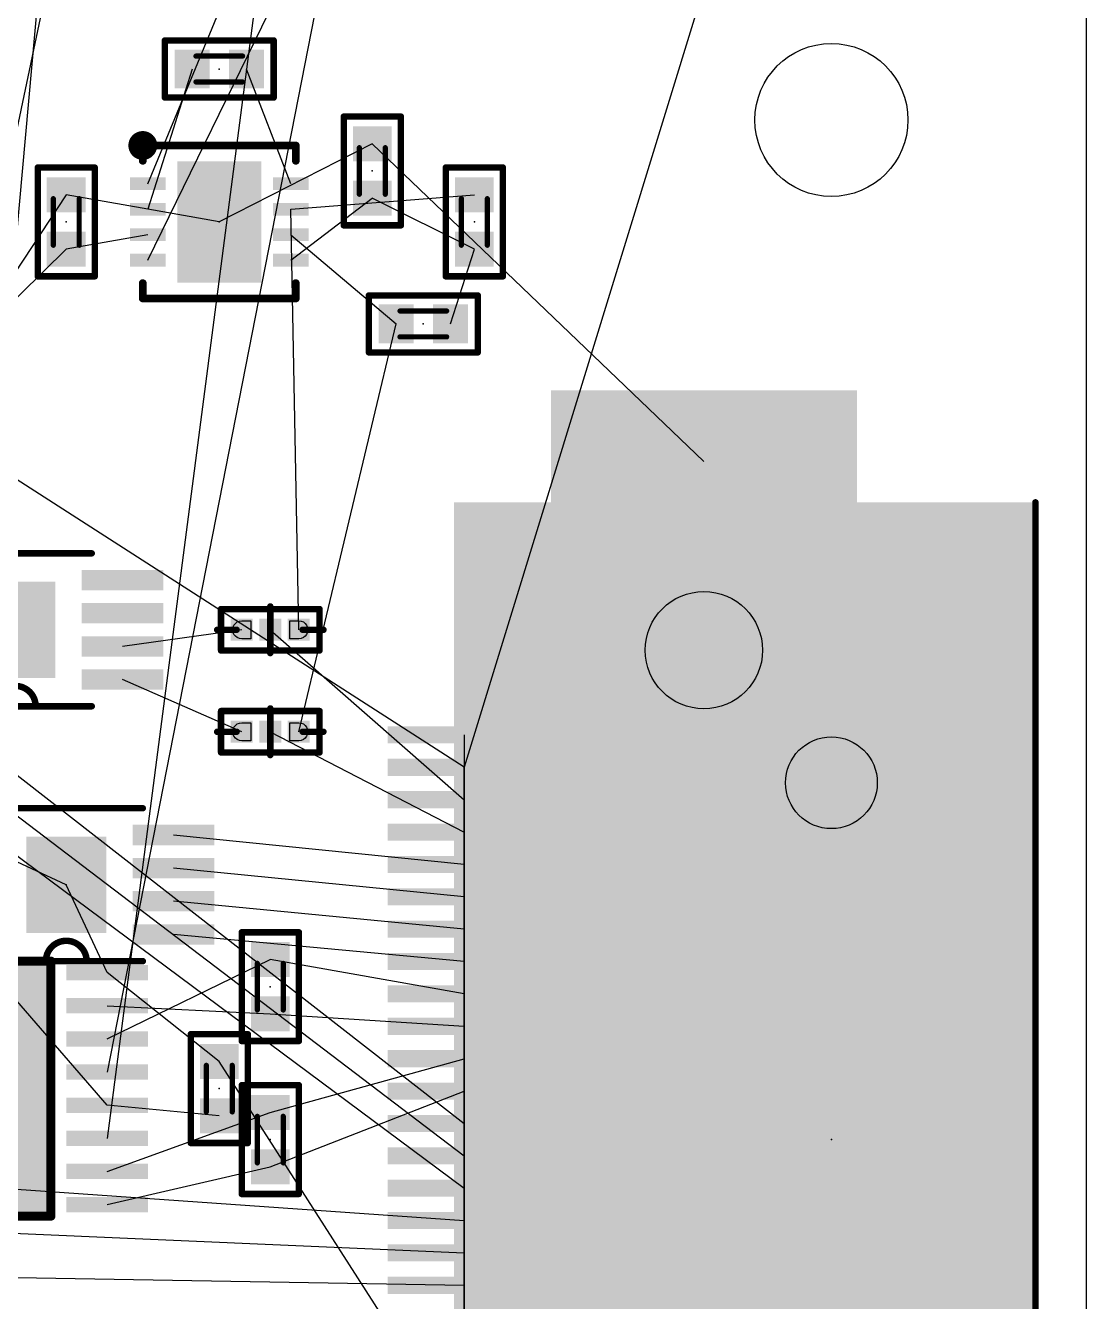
# Model space of a CAD drawing. Extents: x -180 to 275, y -75 to 92.
# Drawn here: x 254.2 to 275, y 1.83 to 26.85 of the extents above; entities that cross this region are included whole.
import ezdxf

# ---------------------------------------------------------------- set-up
doc = ezdxf.new("R2010")
doc.units = 0
for name, color, linetype in [('1', 12, 'CONTINUOUS'), ('16', 132, 'CONTINUOUS'), ('19', 53, 'CONTINUOUS'), ('20', 31, 'CONTINUOUS'), ('21', 253, 'CONTINUOUS'), ('22', 253, 'CONTINUOUS'), ('23', 53, 'CONTINUOUS'), ('24', 53, 'CONTINUOUS'), ('39', 12, 'CONTINUOUS'), ('51', 253, 'CONTINUOUS')]:
    doc.layers.add(name, color=color, linetype=linetype)

# ---------------------------------------------------------------- blocks, each defined once
blk = doc.blocks.new('RECT')
blk.add_solid([(-0.5, -0.5), (0.5, -0.5), (-0.5, 0.5), (0.5, 0.5)])

msp = doc.modelspace()

# ---------------------------------------------------------------- linework, layer by layer
at = {"layer": '19'}
for p, q in [((187.54, 60), (262.8, 4.0475)), ((190.08, 60), (262.8, 4.6825)), ((192.62, 60), (262.8, 5.3175)), ((258.81, 47.62), (251.9, 14.675)), ((256.27, 47.62), (252.9, 10.325)), ((261.35, 47.62), (255.8, 5.025)), ((263.89, 47.62), (255.8, 6.325)), ((256.6, 22.25), (268.97, 47.62)), ((256.6, 23.75), (266.43, 47.62)), ((268.97, 32.38), (262.8, 12.3025)), ((262.8, 12.3025), (238.65, 27.846)), ((257.4666, 26), (256.6, 23.25)), ((259.4, 23.75), (258.5334, 26)), ((261, 24.5334), (258, 23)), ((267.5, 18.3), (261, 24.5334)), ((255, 23.5334), (251, 17.4666)), ((256.6, 23.25), (255, 23.5334)), ((259.4, 23.25), (263, 23.5334)), ((259.4, 22.25), (261, 23.4666)), ((263, 22.4666), (261, 23.4666)), ((258, 23), (256.6, 23.25)), ((259.5588, 15), (259.4, 23.25)), ((256.6, 22.75), (255, 22.4666)), ((259.4, 22.75), (261.4666, 21)), ((255, 22.4666), (251, 18.5334)), ((262.5334, 21), (263, 22.4666)), ((259.5588, 13), (261.4666, 21)), ((97.5701, 15), (262.8, 3.4125)), ((258.4412, 15), (256.1, 14.675)), ((259, 15), (262.8, 11.6675)), ((258.4412, 13), (256.1, 14.025)), ((259, 13), (262.8, 11.0325)), ((262.8, 12.9375), (262.8, -2.9375)), ((262.8, -2.3025), (262.8, 12.3025)), ((255, 10), (252.9, 10.975)), ((262.8, 10.3975), (257.1, 10.975)), ((262.8, 9.7625), (257.1, 10.325)), ((97.5701, 10), (262.8, 2.7775)), ((255.8, 8.275), (255, 10)), ((262.8, 9.1275), (257.1, 9.675)), ((255.8, 5.675), (252.9, 9.025)), ((262.8, 8.4925), (257.1, 9.025)), ((255.8, 6.975), (259, 8.5334)), ((262.8, 7.8575), (259, 8.5334)), ((258, 6.5334), (255.8, 8.275)), ((255.8, 7.625), (259, 7.4666)), ((259, 7.4666), (262.8, 7.2225)), ((267.5, -8.3), (258, 6.5334)), ((259, 5.5334), (262.8, 6.5875)), ((259, 4.4666), (262.8, 5.9525)), ((258, 5.4666), (255.8, 5.675)), ((255.8, 4.375), (259, 5.5334)), ((97.5701, 5), (262.8, 2.1425)), ((255.8, 3.725), (259, 4.4666))]:
    msp.add_line(p, q, dxfattribs=at)
at = {"layer": '20'}
msp.add_line((275, -60), (275, 70), dxfattribs=at)
for centre, radius in [((270, 25), 1.5), ((267.5, 14.6), 1.15), ((270, 12), 0.9)]:
    msp.add_circle(centre, radius, dxfattribs=at)
at = {"layer": '21'}
for points, const_width in [([(256.9332, 26.5588), (259.0668, 26.5588)], 0.127), ([(256.9332, 25.4412), (256.9332, 26.5588)], 0.127), ([(259.0668, 26.5588), (259.0668, 25.4412)], 0.127), ([(259.0668, 25.4412), (256.9332, 25.4412)], 0.127), ([(260.4412, 22.9332), (260.4412, 25.0668)], 0.127), ([(260.4412, 25.0668), (261.5588, 25.0668)], 0.127), ([(261.5588, 25.0668), (261.5588, 22.9332)], 0.127), ([(256.5, 24.2), (256.5, 24.5)], 0.1524), ([(256.5, 24.5), (259.5, 24.5)], 0.1524), ([(259.5, 24.5), (259.5, 24.2)], 0.1524), ([(254.4412, 21.9332), (254.4412, 24.0668)], 0.127), ([(254.4412, 24.0668), (255.5588, 24.0668)], 0.127), ([(255.5588, 24.0668), (255.5588, 21.9332)], 0.127), ([(262.4412, 21.9332), (262.4412, 24.0668)], 0.127), ([(262.4412, 24.0668), (263.5588, 24.0668)], 0.127), ([(263.5588, 24.0668), (263.5588, 21.9332)], 0.127), ([(261.5588, 22.9332), (260.4412, 22.9332)], 0.127), ([(255.5588, 21.9332), (254.4412, 21.9332)], 0.127), ([(256.5, 21.5), (256.5, 21.8)], 0.1524), ([(259.5, 21.8), (259.5, 21.5)], 0.1524), ([(263.5588, 21.9332), (262.4412, 21.9332)], 0.127), ([(259.5, 21.5), (256.5, 21.5)], 0.1524), ([(260.9332, 20.4412), (260.9332, 21.5588)], 0.127), ([(260.9332, 21.5588), (263.0668, 21.5588)], 0.127), ([(263.0668, 21.5588), (263.0668, 20.4412)], 0.127), ([(263.0668, 20.4412), (260.9332, 20.4412)], 0.127), ([(274, -7.5), (274, 17.5)], 0.127), ([(258.0348, 15.4064), (259.9652, 15.4064)], 0.127), ([(258.0348, 14.5936), (258.0348, 15.4064)], 0.127), ([(259.9652, 15.4064), (259.9652, 14.5936)], 0.127), ([(259.9652, 14.5936), (258.0348, 14.5936)], 0.127), ([(258.0348, 13.4064), (259.9652, 13.4064)], 0.127), ([(258.0348, 12.5936), (258.0348, 13.4064)], 0.127), ([(259.9652, 13.4064), (259.9652, 12.5936)], 0.127), ([(259.9652, 12.5936), (258.0348, 12.5936)], 0.127), ([(258.4412, 6.9332), (258.4412, 9.0668)], 0.127), ([(258.4412, 9.0668), (259.5588, 9.0668)], 0.127), ([(259.5588, 9.0668), (259.5588, 6.9332)], 0.127), ([(251.3, 8.5), (254.7, 8.5)], 0.1778), ([(254.7, 8.5), (254.7, 3.5)], 0.1778), ([(257.4412, 4.9332), (257.4412, 7.0668)], 0.127), ([(257.4412, 7.0668), (258.5588, 7.0668)], 0.127), ([(258.5588, 7.0668), (258.5588, 4.9332)], 0.127), ([(259.5588, 6.9332), (258.4412, 6.9332)], 0.127), ([(258.4412, 3.9332), (258.4412, 6.0668)], 0.127), ([(258.4412, 6.0668), (259.5588, 6.0668)], 0.127), ([(259.5588, 6.0668), (259.5588, 3.9332)], 0.127), ([(258.5588, 4.9332), (257.4412, 4.9332)], 0.127), ([(259.5588, 3.9332), (258.4412, 3.9332)], 0.127), ([(254.7, 3.5), (253.8, 3.5)], 0.1778)]:
    msp.add_lwpolyline(points, dxfattribs=dict(at, const_width=const_width))
for points, const_width in [([(256.9332, 26.5906, 1), (256.9332, 26.5271)], 0.0635), ([(256.9649, 26.5588, 1), (256.9015, 26.5588)], 0.0635), ([(259.0985, 26.5588, 1), (259.0351, 26.5588)], 0.0635), ([(259.0668, 26.5271, 1), (259.0668, 26.5906)], 0.0635), ([(256.9332, 25.473, 1), (256.9332, 25.4095)], 0.0635), ([(256.9015, 25.4412, 1), (256.9649, 25.4412)], 0.0635), ([(259.0351, 25.4412, 1), (259.0985, 25.4412)], 0.0635), ([(259.0668, 25.4095, 1), (259.0668, 25.473)], 0.0635), ([(260.473, 25.0668, 1), (260.4095, 25.0668)], 0.0635), ([(260.4412, 25.0985, 1), (260.4412, 25.0351)], 0.0635), ([(261.5906, 25.0668, 1), (261.5271, 25.0668)], 0.0635), ([(261.5588, 25.0351, 1), (261.5588, 25.0985)], 0.0635), ([(256.5, 24.3586, 1), (256.5, 24.6414, 1), (256.5, 24.3586)], 0.2828), ([(256.5381, 24.5, 1), (256.4619, 24.5)], 0.0762), ([(256.5, 24.5381, 1), (256.5, 24.4619)], 0.0762), ([(259.5381, 24.5, 1), (259.4619, 24.5)], 0.0762), ([(259.5, 24.4619, 1), (259.5, 24.5381)], 0.0762), ([(254.4729, 24.0668, 1), (254.4095, 24.0668)], 0.0635), ([(254.4412, 24.0985, 1), (254.4412, 24.0351)], 0.0635), ([(255.5906, 24.0668, 1), (255.5271, 24.0668)], 0.0635), ([(255.5588, 24.0351, 1), (255.5588, 24.0985)], 0.0635), ([(256.4619, 24.2, 1), (256.5381, 24.2)], 0.0762), ([(259.4619, 24.2, 1), (259.5381, 24.2)], 0.0762), ([(262.473, 24.0668, 1), (262.4095, 24.0668)], 0.0635), ([(262.4412, 24.0985, 1), (262.4412, 24.0351)], 0.0635), ([(263.5906, 24.0668, 1), (263.5271, 24.0668)], 0.0635), ([(263.5588, 24.0351, 1), (263.5588, 24.0985)], 0.0635), ([(260.4412, 22.9649, 1), (260.4412, 22.9015)], 0.0635), ([(260.4095, 22.9332, 1), (260.473, 22.9332)], 0.0635), ([(261.5271, 22.9332, 1), (261.5906, 22.9332)], 0.0635), ([(261.5588, 22.9015, 1), (261.5588, 22.9649)], 0.0635), ([(254.4412, 21.9649, 1), (254.4412, 21.9015)], 0.0635), ([(254.4095, 21.9332, 1), (254.4729, 21.9332)], 0.0635), ([(255.5271, 21.9332, 1), (255.5906, 21.9332)], 0.0635), ([(255.5588, 21.9015, 1), (255.5588, 21.9649)], 0.0635), ([(256.5381, 21.8, 1), (256.4619, 21.8)], 0.0762), ([(259.5381, 21.8, 1), (259.4619, 21.8)], 0.0762), ([(262.4412, 21.9649, 1), (262.4412, 21.9015)], 0.0635), ([(262.4095, 21.9332, 1), (262.473, 21.9332)], 0.0635), ([(263.5271, 21.9332, 1), (263.5906, 21.9332)], 0.0635), ([(263.5588, 21.9015, 1), (263.5588, 21.9649)], 0.0635), ([(256.5, 21.5381, 1), (256.5, 21.4619)], 0.0762), ([(256.4619, 21.5, 1), (256.5381, 21.5)], 0.0762), ([(259.4619, 21.5, 1), (259.5381, 21.5)], 0.0762), ([(259.5, 21.4619, 1), (259.5, 21.5381)], 0.0762), ([(260.9332, 21.5906, 1), (260.9332, 21.5271)], 0.0635), ([(260.9649, 21.5588, 1), (260.9015, 21.5588)], 0.0635), ([(263.0985, 21.5588, 1), (263.0351, 21.5588)], 0.0635), ([(263.0668, 21.5271, 1), (263.0668, 21.5906)], 0.0635), ([(260.9332, 20.473, 1), (260.9332, 20.4095)], 0.0635), ([(260.9015, 20.4412, 1), (260.9649, 20.4412)], 0.0635), ([(263.0351, 20.4412, 1), (263.0985, 20.4412)], 0.0635), ([(263.0668, 20.4095, 1), (263.0668, 20.473)], 0.0635), ([(274.0317, 17.5, 1), (273.9683, 17.5)], 0.0635), ([(258.0348, 15.4382, 1), (258.0348, 15.3747)], 0.0635), ([(258.0666, 15.4064, 1), (258.0031, 15.4064)], 0.0635), ([(259.997, 15.4064, 1), (259.9335, 15.4064)], 0.0635), ([(259.9652, 15.3747, 1), (259.9652, 15.4382)], 0.0635), ([(258.0348, 14.6254, 1), (258.0348, 14.5618)], 0.0635), ([(258.0031, 14.5936, 1), (258.0666, 14.5936)], 0.0635), ([(259.9335, 14.5936, 1), (259.997, 14.5936)], 0.0635), ([(259.9652, 14.5618, 1), (259.9652, 14.6254)], 0.0635), ([(258.0348, 13.4382, 1), (258.0348, 13.3747)], 0.0635), ([(258.0666, 13.4064, 1), (258.0031, 13.4064)], 0.0635), ([(259.997, 13.4064, 1), (259.9335, 13.4064)], 0.0635), ([(259.9652, 13.3747, 1), (259.9652, 13.4382)], 0.0635), ([(258.0348, 12.6254, 1), (258.0348, 12.5618)], 0.0635), ([(258.0031, 12.5936, 1), (258.0666, 12.5936)], 0.0635), ([(259.9335, 12.5936, 1), (259.997, 12.5936)], 0.0635), ([(259.9652, 12.5618, 1), (259.9652, 12.6254)], 0.0635), ([(258.473, 9.0668, 1), (258.4095, 9.0668)], 0.0635), ([(258.4412, 9.0986, 1), (258.4412, 9.0351)], 0.0635), ([(259.5906, 9.0668, 1), (259.5271, 9.0668)], 0.0635), ([(259.5588, 9.0351, 1), (259.5588, 9.0986)], 0.0635), ([(254.7445, 8.5, 1), (254.6556, 8.5)], 0.0889), ([(254.7, 8.4556, 1), (254.7, 8.5444)], 0.0889), ([(257.4412, 7.0986, 1), (257.4412, 7.0351)], 0.0635), ([(257.473, 7.0668, 1), (257.4095, 7.0668)], 0.0635), ([(258.5906, 7.0668, 1), (258.5271, 7.0668)], 0.0635), ([(258.5588, 7.0351, 1), (258.5588, 7.0986)], 0.0635), ([(258.4412, 6.9649, 1), (258.4412, 6.9015)], 0.0635), ([(258.4095, 6.9332, 1), (258.473, 6.9332)], 0.0635), ([(259.5271, 6.9332, 1), (259.5906, 6.9332)], 0.0635), ([(259.5588, 6.9015, 1), (259.5588, 6.9649)], 0.0635), ([(258.4412, 6.0986, 1), (258.4412, 6.0351)], 0.0635), ([(258.473, 6.0668, 1), (258.4095, 6.0668)], 0.0635), ([(259.5906, 6.0668, 1), (259.5271, 6.0668)], 0.0635), ([(259.5588, 6.0351, 1), (259.5588, 6.0986)], 0.0635), ([(257.4412, 4.9649, 1), (257.4412, 4.9015)], 0.0635), ([(257.4095, 4.9332, 1), (257.473, 4.9332)], 0.0635), ([(258.5271, 4.9332, 1), (258.5906, 4.9332)], 0.0635), ([(258.5588, 4.9015, 1), (258.5588, 4.9649)], 0.0635), ([(258.4412, 3.965, 1), (258.4412, 3.9015)], 0.0635), ([(258.4095, 3.9332, 1), (258.473, 3.9332)], 0.0635), ([(259.5271, 3.9332, 1), (259.5906, 3.9332)], 0.0635), ([(259.5588, 3.9015, 1), (259.5588, 3.965)], 0.0635), ([(254.6556, 3.5, 1), (254.7445, 3.5)], 0.0889), ([(254.7, 3.4556, 1), (254.7, 3.5444)], 0.0889)]:
    msp.add_lwpolyline(points, format="xyb", dxfattribs=dict(at, const_width=const_width))
at = {"layer": '22', "const_width": 0.127}
for points in [[(252.5, 16.5), (255.5, 16.5)], [(253.6, 13.5), (254.4, 13.5)], [(254.4, 13.5), (255.5, 13.5)], [(253.5, 11.5), (256.5, 11.5)], [(253.5, 8.5), (254.6, 8.5)], [(254.6, 8.5), (255.4, 8.5)], [(255.4, 8.5), (256.5, 8.5)]]:
    msp.add_lwpolyline(points, dxfattribs=at)
at = {"layer": '22'}
for points, const_width in [([(255.5, 16.4683, 1), (255.5, 16.5317)], 0.0635), ([(254.4, 13.5, 1), (253.6, 13.5)], 0.127), ([(254.4, 13.5318, 1), (254.4, 13.4682)], 0.0635), ([(254.3683, 13.5, 1), (254.4317, 13.5)], 0.0635), ([(254.4, 13.4682, 1), (254.4, 13.5318)], 0.0635), ([(255.5, 13.4682, 1), (255.5, 13.5318)], 0.0635), ([(256.5, 11.4682, 1), (256.5, 11.5318)], 0.0635), ([(255.4, 8.5, 1), (254.6, 8.5)], 0.127), ([(254.6, 8.5318, 1), (254.6, 8.4682)], 0.0635), ([(254.5683, 8.5, 1), (254.6318, 8.5)], 0.0635), ([(254.6, 8.4682, 1), (254.6, 8.5318)], 0.0635), ([(255.4, 8.5318, 1), (255.4, 8.4682)], 0.0635), ([(255.3683, 8.5, 1), (255.4317, 8.5)], 0.0635), ([(255.4, 8.4682, 1), (255.4, 8.5318)], 0.0635), ([(256.5, 8.4682, 1), (256.5, 8.5318)], 0.0635)]:
    msp.add_lwpolyline(points, format="xyb", dxfattribs=dict(at, const_width=const_width))
at = {"layer": '23'}
for p in [(258, 26), (261, 24), (255, 23), (258, 23), (263, 23), (262, 21), (259, 15), (259, 13), (259, 8), (258, 6), (259, 5), (270, 5)]:
    msp.add_point(p, dxfattribs=at)
at = {"layer": '24'}
msp.add_point((255, 10), dxfattribs=at)
at = {"layer": '51'}
for p, q in [((258.2634, 15), (258.2695, 15.046)), ((258.2695, 15.046), (258.2872, 15.0889)), ((258.2872, 15.0889), (258.3155, 15.1257)), ((258.3155, 15.1257), (258.3523, 15.154)), ((258.3523, 15.154), (258.3952, 15.1717)), ((258.3952, 15.1717), (258.4412, 15.1778)), ((258.4412, 15.1778), (258.619, 15.1778)), ((258.619, 15.1778), (258.619, 14.8222)), ((259.381, 15.1778), (259.5588, 15.1778)), ((259.381, 14.8222), (259.381, 15.1778)), ((259.5588, 15.1778), (259.6048, 15.1717)), ((259.6048, 15.1717), (259.6477, 15.154)), ((259.6477, 15.154), (259.6845, 15.1257)), ((259.6845, 15.1257), (259.7128, 15.0889)), ((259.7128, 15.0889), (259.7305, 15.046)), ((259.7305, 15.046), (259.7366, 15)), ((258.2695, 14.954), (258.2634, 15)), ((258.2872, 14.9111), (258.2695, 14.954)), ((258.3155, 14.8743), (258.2872, 14.9111)), ((258.3523, 14.846), (258.3155, 14.8743)), ((258.3952, 14.8283), (258.3523, 14.846)), ((258.4412, 14.8222), (258.3952, 14.8283)), ((258.619, 14.8222), (258.4412, 14.8222)), ((259.5588, 14.8222), (259.381, 14.8222)), ((259.6048, 14.8283), (259.5588, 14.8222)), ((259.6477, 14.846), (259.6048, 14.8283)), ((259.6845, 14.8743), (259.6477, 14.846)), ((259.7128, 14.9111), (259.6845, 14.8743)), ((259.7305, 14.954), (259.7128, 14.9111)), ((259.7366, 15), (259.7305, 14.954)), ((258.2634, 13), (258.2695, 13.046)), ((258.2695, 13.046), (258.2872, 13.0889)), ((258.2872, 13.0889), (258.3155, 13.1257)), ((258.3155, 13.1257), (258.3523, 13.154)), ((258.3523, 13.154), (258.3952, 13.1717)), ((258.3952, 13.1717), (258.4412, 13.1778)), ((258.4412, 13.1778), (258.619, 13.1778)), ((258.619, 13.1778), (258.619, 12.8222)), ((259.381, 13.1778), (259.5588, 13.1778)), ((259.381, 12.8222), (259.381, 13.1778)), ((259.5588, 13.1778), (259.6048, 13.1717)), ((259.6048, 13.1717), (259.6477, 13.154)), ((259.6477, 13.154), (259.6845, 13.1257)), ((259.6845, 13.1257), (259.7128, 13.0889)), ((259.7128, 13.0889), (259.7305, 13.046)), ((259.7305, 13.046), (259.7366, 13)), ((258.2695, 12.954), (258.2634, 13)), ((258.2872, 12.9111), (258.2695, 12.954)), ((258.3155, 12.8743), (258.2872, 12.9111)), ((258.3523, 12.846), (258.3155, 12.8743)), ((258.3952, 12.8283), (258.3523, 12.846)), ((258.4412, 12.8222), (258.3952, 12.8283)), ((258.619, 12.8222), (258.4412, 12.8222)), ((259.5588, 12.8222), (259.381, 12.8222)), ((259.6048, 12.8283), (259.5588, 12.8222)), ((259.6477, 12.846), (259.6048, 12.8283)), ((259.6845, 12.8743), (259.6477, 12.846)), ((259.7128, 12.9111), (259.6845, 12.8743)), ((259.7305, 12.954), (259.7128, 12.9111)), ((259.7366, 13), (259.7305, 12.954))]:
    msp.add_line(p, q, dxfattribs=at)
for points, const_width in [([(257.5428, 26.254), (258.4572, 26.254)], 0.1016), ([(258.4572, 25.746), (257.5428, 25.746)], 0.1016), ([(260.746, 23.5428), (260.746, 24.4572)], 0.1016), ([(261.254, 24.4572), (261.254, 23.5428)], 0.1016), ([(254.746, 22.5428), (254.746, 23.4572)], 0.1016), ([(255.254, 23.4572), (255.254, 22.5428)], 0.1016), ([(262.746, 22.5428), (262.746, 23.4572)], 0.1016), ([(263.254, 23.4572), (263.254, 22.5428)], 0.1016), ([(261.5428, 21.254), (262.4572, 21.254)], 0.1016), ([(262.4572, 20.746), (261.5428, 20.746)], 0.1016), ([(259, 15.4572), (259, 14.5428)], 0.127), ([(258.3396, 15), (257.9586, 15)], 0.127), ([(259.635, 15), (260.0414, 15)], 0.127), ([(259, 13.4572), (259, 12.5428)], 0.127), ([(258.3396, 13), (257.9586, 13)], 0.127), ([(259.635, 13), (260.0414, 13)], 0.127), ([(258.746, 7.5428), (258.746, 8.4572)], 0.1016), ([(259.254, 8.4572), (259.254, 7.5428)], 0.1016), ([(257.746, 5.5428), (257.746, 6.4572)], 0.1016), ([(258.254, 6.4572), (258.254, 5.5428)], 0.1016), ([(258.746, 4.5428), (258.746, 5.4572)], 0.1016), ([(259.254, 5.4572), (259.254, 4.5428)], 0.1016)]:
    msp.add_lwpolyline(points, dxfattribs=dict(at, const_width=const_width))
for points, const_width in [([(257.5428, 26.2794, 1), (257.5428, 26.2286)], 0.0508), ([(258.4572, 26.2286, 1), (258.4572, 26.2794)], 0.0508), ([(257.5428, 25.7714, 1), (257.5428, 25.7206)], 0.0508), ([(258.4572, 25.7206, 1), (258.4572, 25.7714)], 0.0508), ([(260.7714, 24.4572, 1), (260.7206, 24.4572)], 0.0508), ([(261.2794, 24.4572, 1), (261.2286, 24.4572)], 0.0508), ([(260.7206, 23.5428, 1), (260.7714, 23.5428)], 0.0508), ([(261.2286, 23.5428, 1), (261.2794, 23.5428)], 0.0508), ([(254.7714, 23.4572, 1), (254.7206, 23.4572)], 0.0508), ([(255.2794, 23.4572, 1), (255.2286, 23.4572)], 0.0508), ([(262.7714, 23.4572, 1), (262.7206, 23.4572)], 0.0508), ([(263.2794, 23.4572, 1), (263.2286, 23.4572)], 0.0508), ([(254.7206, 22.5428, 1), (254.7714, 22.5428)], 0.0508), ([(255.2286, 22.5428, 1), (255.2794, 22.5428)], 0.0508), ([(262.7206, 22.5428, 1), (262.7714, 22.5428)], 0.0508), ([(263.2286, 22.5428, 1), (263.2794, 22.5428)], 0.0508), ([(261.5428, 21.2794, 1), (261.5428, 21.2286)], 0.0508), ([(262.4572, 21.2286, 1), (262.4572, 21.2794)], 0.0508), ([(261.5428, 20.7714, 1), (261.5428, 20.7206)], 0.0508), ([(262.4572, 20.7206, 1), (262.4572, 20.7714)], 0.0508), ([(259.0317, 15.4572, 1), (258.9683, 15.4572)], 0.0635), ([(257.9586, 15.0318, 1), (257.9586, 14.9682)], 0.0635), ([(258.3396, 14.9682, 1), (258.3396, 15.0318)], 0.0635), ([(259.635, 15.0318, 1), (259.635, 14.9682)], 0.0635), ([(260.0414, 14.9682, 1), (260.0414, 15.0318)], 0.0635), ([(258.9683, 14.5428, 1), (259.0317, 14.5428)], 0.0635), ([(259.0317, 13.4572, 1), (258.9683, 13.4572)], 0.0635), ([(257.9586, 13.0318, 1), (257.9586, 12.9682)], 0.0635), ([(258.3396, 12.9682, 1), (258.3396, 13.0318)], 0.0635), ([(259.635, 13.0318, 1), (259.635, 12.9682)], 0.0635), ([(260.0414, 12.9682, 1), (260.0414, 13.0318)], 0.0635), ([(258.9683, 12.5428, 1), (259.0317, 12.5428)], 0.0635), ([(258.7714, 8.4572, 1), (258.7206, 8.4572)], 0.0508), ([(259.2794, 8.4572, 1), (259.2286, 8.4572)], 0.0508), ([(258.7206, 7.5428, 1), (258.7714, 7.5428)], 0.0508), ([(259.2286, 7.5428, 1), (259.2794, 7.5428)], 0.0508), ([(257.7714, 6.4572, 1), (257.7206, 6.4572)], 0.0508), ([(258.2794, 6.4572, 1), (258.2286, 6.4572)], 0.0508), ([(257.7206, 5.5428, 1), (257.7714, 5.5428)], 0.0508), ([(258.2286, 5.5428, 1), (258.2794, 5.5428)], 0.0508), ([(258.7714, 5.4572, 1), (258.7206, 5.4572)], 0.0508), ([(259.2794, 5.4572, 1), (259.2286, 5.4572)], 0.0508), ([(258.7206, 4.5428, 1), (258.7714, 4.5428)], 0.0508), ([(259.2286, 4.5428, 1), (259.2794, 4.5428)], 0.0508)]:
    msp.add_lwpolyline(points, format="xyb", dxfattribs=dict(at, const_width=const_width))

# ---------------------------------------------------------------- block references
at = {"layer": '1'}
for p, xscale, yscale in [((257.4666, 26), 0.6858, 0.762), ((258.5334, 26), 0.6858, 0.762), ((258, 23), 1.65, 2.38), ((256.6, 23.75), 0.7, 0.25), ((256.6, 23.25), 0.7, 0.25), ((256.6, 22.75), 0.7, 0.25), ((256.6, 22.25), 0.7, 0.25), ((258.4412, 15), 0.4318, 0.4318), ((259, 15), 0.4318, 0.4318), ((259.5588, 15), 0.4318, 0.4318), ((258.4412, 13), 0.4318, 0.4318), ((259, 13), 0.4318, 0.4318), ((259.5588, 13), 0.4318, 0.4318)]:
    msp.add_blockref('RECT', p, dxfattribs=dict(at, xscale=xscale, yscale=yscale))
for p, xscale, yscale, rotation in [((261, 24.5334), 0.6858, 0.762, 90), ((255, 23.5334), 0.6858, 0.762, 90), ((259.4, 23.75), 0.7, 0.25, 180), ((261, 23.4666), 0.6858, 0.762, 90), ((263, 23.5334), 0.6858, 0.762, 90), ((259.4, 23.25), 0.7, 0.25, 180), ((255, 22.4666), 0.6858, 0.762, 90), ((259.4, 22.75), 0.7, 0.25, 180), ((263, 22.4666), 0.6858, 0.762, 90), ((259.4, 22.25), 0.7, 0.25, 180), ((261.4666, 21), 0.6858, 0.762, 180), ((262.5334, 21), 0.6858, 0.762, 180), ((267.5, 18.3), 6, 2.8, 180), ((262.8, 12.9375), 0.335, 3, 270), ((262.8, 12.3025), 0.335, 3, 270), ((262.8, 11.6675), 0.335, 3, 270), ((262.8, 11.0325), 0.335, 3, 270), ((262.8, 10.3975), 0.335, 3, 270), ((262.8, 9.7625), 0.335, 3, 270), ((262.8, 9.1275), 0.335, 3, 270), ((259, 8.5334), 0.6858, 0.762, 90), ((262.8, 8.4925), 0.335, 3, 270), ((255.8, 8.275), 0.3, 1.6, 90), ((262.8, 7.8575), 0.335, 3, 270), ((255.8, 7.625), 0.3, 1.6, 90), ((259, 7.4666), 0.6858, 0.762, 90), ((262.8, 7.2225), 0.335, 3, 270), ((255.8, 6.975), 0.3, 1.6, 90), ((258, 6.5334), 0.6858, 0.762, 90), ((262.8, 6.5875), 0.335, 3, 270), ((255.8, 6.325), 0.3, 1.6, 90), ((262.8, 5.9525), 0.335, 3, 270), ((255.8, 5.675), 0.3, 1.6, 90), ((258, 5.4666), 0.6858, 0.762, 90), ((259, 5.5334), 0.6858, 0.762, 90), ((262.8, 5.3175), 0.335, 3, 270), ((255.8, 5.025), 0.3, 1.6, 90), ((259, 4.4666), 0.6858, 0.762, 90), ((262.8, 4.6825), 0.335, 3, 270), ((255.8, 4.375), 0.3, 1.6, 90), ((262.8, 4.0475), 0.335, 3, 270), ((255.8, 3.725), 0.3, 1.6, 90), ((262.8, 3.4125), 0.335, 3, 270), ((262.8, 2.7775), 0.335, 3, 270), ((262.8, 2.1425), 0.335, 3, 270)]:
    msp.add_blockref('RECT', p, dxfattribs=dict(at, xscale=xscale, yscale=yscale, rotation=rotation))
at = {"layer": '16', "xscale": 0.4, "yscale": 1.6, "rotation": 90}
for p in [(256.1, 15.975), (256.1, 15.325), (256.1, 14.675), (256.1, 14.025), (257.1, 10.975), (257.1, 10.325), (257.1, 9.675), (257.1, 9.025)]:
    msp.add_blockref('RECT', p, dxfattribs=at)
at = {"layer": '16', "xscale": 1.57, "yscale": 1.89}
for p in [(254, 15), (255, 10)]:
    msp.add_blockref('RECT', p, dxfattribs=at)
at = {"layer": '39'}
for p, xscale, yscale, rotation in [((268.3, 5), 25, 11.4, 90), ((253, 6), 3.45, 5.1, 180)]:
    msp.add_blockref('RECT', p, dxfattribs=dict(at, xscale=xscale, yscale=yscale, rotation=rotation))
at = {"layer": '51'}
for p, xscale, yscale in [((257.619, 26), 0.254, 0.508), ((258.381, 26), 0.254, 0.508), ((259, 15), 0.3556, 0.3556), ((259, 13), 0.3556, 0.3556)]:
    msp.add_blockref('RECT', p, dxfattribs=dict(at, xscale=xscale, yscale=yscale))
for p, xscale, yscale, rotation in [((261, 24.381), 0.254, 0.508, 90), ((261, 23.619), 0.254, 0.508, 90), ((255, 23.381), 0.254, 0.508, 90), ((263, 23.381), 0.254, 0.508, 90), ((255, 22.619), 0.254, 0.508, 90), ((263, 22.619), 0.254, 0.508, 90), ((261.619, 21), 0.254, 0.508, 180), ((262.381, 21), 0.254, 0.508, 180), ((267.325, 18.0175), 1.905, 3.81, 90), ((259, 8.381), 0.254, 0.508, 90), ((259, 7.619), 0.254, 0.508, 90), ((258, 6.381), 0.254, 0.508, 90), ((258, 5.619), 0.254, 0.508, 90), ((259, 5.381), 0.254, 0.508, 90), ((259, 4.619), 0.254, 0.508, 90)]:
    msp.add_blockref('RECT', p, dxfattribs=dict(at, xscale=xscale, yscale=yscale, rotation=rotation))

doc.saveas('drawing.dxf')
